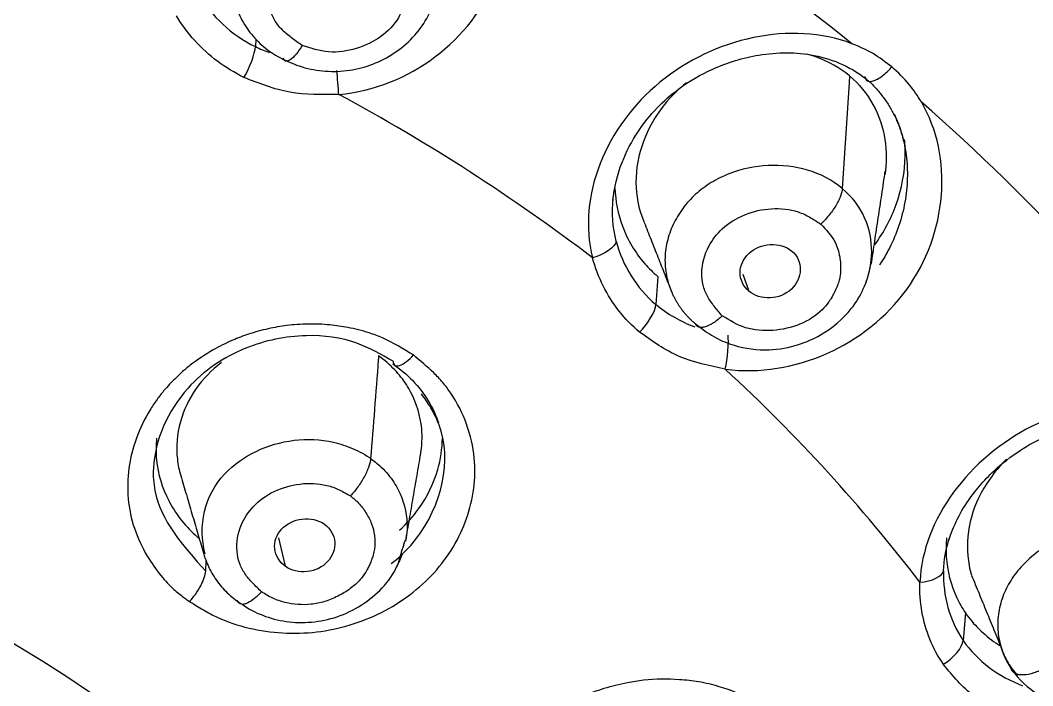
# Model space of a CAD drawing. Extents: x 0 to 1128, y 0 to 827.
# Drawn here: x 473.67 to 488.31, y 541.41 to 551.03 of the extents above; entities that cross this region are included whole.
import ezdxf

# ---------------------------------------------------------------- set-up
doc = ezdxf.new("R2010")
doc.units = 0
doc.header["$LTSCALE"] = 3
doc.header["$MEASUREMENT"] = 0
doc.layers.add('1', color=7, linetype='CONTINUOUS')

msp = doc.modelspace()

# ---------------------------------------------------------------- linework, layer by layer
at = {"layer": '1', "color": 7, "linetype": 'Continuous'}
for p, q in [((477.077, 550.757), (477.072, 550.647)), ((485.662, 550.225), (485.656, 550.124)), ((485.656, 550.124), (485.557, 548.598)), ((482.89, 547.326), (482.863, 546.92)), ((484.119, 547.359), (484.207, 547.114)), ((477.405, 543.546), (477.504, 543.137)), ((476.353, 543.066), (476.362, 543.222)), ((487.339, 542.463), (487.307, 542.063))]:
    msp.add_line(p, q, dxfattribs=at)
for centre, major_axis, start_param, end_param in [((463.091, 532.806), (38.932, 0), 5.765608, 7.853982), ((463.091, 532.736), (38.762, 0), 4.712389, 7.853982), ((463.091, 532.712), (38.555, 0), 4.712389, 7.853982), ((463.091, 532.712), (-37.7, 0), 2.104965, 4.712389), ((463.091, 532.561), (37.4, 0), 0.336028, 1.570796), ((463.091, 532.303), (37.281, 0), 0, 3.141593), ((463.091, 532.107), (-36.953, 0), 3.141593, 4.712389), ((463.091, 530.889), (32.688, 0), 0.807105, 1.025539), ((463.091, 530.174), (28.054, 0), 0.833699, 0.998787), ((463.091, 530.889), (32.688, 0), 0.545306, 0.763739), ((463.091, 530.174), (28.054, 0), 0.5719, 0.736991), ((463.091, 529.512), (-18.228, 0), 3.141593, 4.712389)]:
    msp.add_ellipse(centre, major_axis=major_axis, ratio=0.838671, start_param=start_param, end_param=end_param, dxfattribs=at)
for points, knots in [([(505.085, 543.318), (505.13, 544.385), (505.104, 546.252), (504.784, 548.94), (504.266, 551.337), (503.504, 553.723), (502.577, 555.906), (501.563, 557.825), (500.595, 559.384), (499.657, 560.716), (498.746, 561.876), (497.827, 562.94), (496.91, 563.917), (495.882, 564.927), (494.61, 566.076), (492.927, 567.445), (490.933, 568.868), (488.68, 570.269), (486.229, 571.588), (483.36, 572.892), (480.044, 574.124), (476.276, 575.221), (472.059, 576.091), (467.609, 576.64), (464.574, 576.742), (463.091, 576.731)], [0, 0, 0, 0, 0.057989, 0.102735, 0.150988, 0.195799, 0.243121, 0.283117, 0.315685, 0.343512, 0.371334, 0.394633, 0.418061, 0.441605, 0.46944, 0.506212, 0.551838, 0.591748, 0.636407, 0.685962, 0.740773, 0.800676, 0.865146, 0.934513, 1, 1, 1, 1]), ([(504.86, 540.801), (504.964, 541.546), (505.114, 543.083), (505.136, 545.403), (504.948, 547.72), (504.538, 550.102), (503.845, 552.654), (502.73, 555.491), (501.078, 558.549), (498.766, 561.753), (495.679, 565.008), (491.708, 568.176), (486.81, 571.157), (482.946, 572.675), (480.94, 573.464)], [0, 0, 0, 0, 0.053992, 0.111354, 0.168641, 0.223642, 0.288019, 0.361808, 0.444929, 0.537413, 0.639218, 0.750226, 0.870307, 1, 1, 1, 1]), ([(469.133, 500.187), (474.134, 500.819), (478.991, 502.244), (487.751, 506.485), (491.652, 509.299), (497.959, 515.931), (500.363, 519.746), (503.346, 527.852), (503.922, 532.141), (503.167, 540.6), (501.835, 544.768), (497.447, 552.412), (494.391, 555.884), (486.977, 561.654), (482.62, 563.95), (473.204, 567.049), (468.149, 567.852), (463.091, 567.852)], [0, 0, 0, 0, 0.125, 0.125, 0.25, 0.25, 0.375, 0.375, 0.5, 0.5, 0.625, 0.625, 0.75, 0.75, 0.875, 0.875, 1, 1, 1, 1]), ([(481.313, 564.499), (482.26, 564.078), (484.153, 563.237), (486.831, 561.743), (489.37, 560.089), (491.742, 558.27), (493.936, 556.3), (495.938, 554.191), (497.735, 551.956), (499.317, 549.609), (500.672, 547.165), (501.793, 544.638), (502.673, 542.044), (503.307, 539.4), (503.69, 536.722), (503.819, 534.026), (503.727, 532.018), (503.611, 530.912), (503.587, 530.702)], [0, 0, 0, 0, 0.065645, 0.131286, 0.196924, 0.262559, 0.328196, 0.393835, 0.459473, 0.525111, 0.590749, 0.656388, 0.722029, 0.787671, 0.853315, 0.91896, 0.984607, 1, 1, 1, 1]), ([(478.277, 549.957), (479.301, 550.049), (480.199, 550.743), (480.923, 552.561), (480.724, 553.661), (480.045, 554.328)], [0, 0, 0, 0, 0.5, 0.5, 1, 1, 1, 1]), ([(477.75, 550.664), (477.698, 550.699), (477.595, 550.77), (477.452, 550.888), (477.34, 551.031), (477.245, 551.266), (477.235, 551.568), (477.373, 551.906), (477.628, 552.168), (477.986, 552.337), (478.288, 552.372), (478.482, 552.345), (478.607, 552.313), (478.697, 552.28), (478.757, 552.257)], [0, 0, 0, 0, 0.063643, 0.126094, 0.187936, 0.250867, 0.393803, 0.500687, 0.625167, 0.749838, 0.874914, 0.906043, 0.937167, 1, 1, 1, 1]), ([(478.757, 552.257), (478.858, 552.195), (479.028, 552.09), (479.147, 551.899), (479.203, 551.777), (479.233, 551.682), (479.254, 551.596), (479.257, 551.507), (479.253, 551.412), (479.235, 551.318), (479.216, 551.239), (479.189, 551.162), (479.112, 550.997), (478.898, 550.772), (478.536, 550.604), (478.126, 550.54), (477.875, 550.623), (477.75, 550.664)], [0, 0, 0, 0, 0.117822, 0.197526, 0.233095, 0.261972, 0.304107, 0.327018, 0.357576, 0.406557, 0.428802, 0.443927, 0.492279, 0.617472, 0.745259, 0.873294, 1, 1, 1, 1]), ([(477.509, 550.45), (477.612, 550.398), (477.824, 550.321), (478.17, 550.277), (478.52, 550.308), (478.856, 550.417), (479.16, 550.596), (479.414, 550.835), (479.602, 551.127), (479.671, 551.34), (479.693, 551.452)], [0, 0, 0, 0, 0.125467, 0.249273, 0.373432, 0.498521, 0.623626, 0.749097, 0.87475, 1, 1, 1, 1]), ([(476.79, 551.226), (476.822, 551.135), (476.903, 550.966), (477.078, 550.739), (477.299, 550.553), (477.466, 550.464), (477.556, 550.427)], [0, 0, 0, 0, 0.25367, 0.504628, 0.75332, 1, 1, 1, 1]), ([(485.698, 550.69), (484.821, 551.025), (483.702, 550.775), (482.142, 549.492), (481.72, 548.487), (481.947, 547.595)], [0, 0, 0, 0, 0.5, 0.5, 1, 1, 1, 1]), ([(477.75, 550.664), (477.722, 550.619), (477.661, 550.534), (477.586, 550.461), (477.537, 550.437), (477.499, 550.435), (477.482, 550.458), (477.476, 550.479)], [0, 0, 0, 0, 0.25026, 0.501027, 0.62641, 0.751793, 1, 1, 1, 1]), ([(486.275, 550.354), (486.187, 550.422), (486.01, 550.558), (485.802, 550.646), (485.698, 550.69)], [0, 0, 0, 0, 0.499316, 1, 1, 1, 1]), ([(482.242, 548.422), (482.26, 548.61), (482.34, 548.948), (482.577, 549.403), (482.864, 549.763), (483.225, 550.079), (483.718, 550.364), (484.389, 550.569), (485.045, 550.571), (485.582, 550.401), (485.829, 550.244), (485.948, 550.145)], [0, 0, 0, 0, 0.125695, 0.232409, 0.31906, 0.401654, 0.512212, 0.650026, 0.812918, 0.903201, 1, 1, 1, 1]), ([(485.662, 550.225), (485.523, 550.342), (485.358, 550.433), (485.137, 550.512), (485.09, 550.526), (485.042, 550.538)], [0, 0, 0, 0, 0.792946, 0.792946, 1, 1, 1, 1]), ([(485.886, 550.218), (485.888, 550.19), (485.904, 550.154), (485.96, 550.141), (486.037, 550.157), (486.134, 550.216), (486.221, 550.295), (486.258, 550.335), (486.275, 550.354)], [0, 0, 0, 0, 0.252109, 0.378599, 0.505088, 0.758067, 0.884557, 1, 1, 1, 1]), ([(486.7, 549.849), (486.646, 549.935), (486.527, 550.122), (486.363, 550.272), (486.275, 550.354)], [0, 0, 0, 0, 0.459061, 1, 1, 1, 1]), ([(478.277, 549.957), (478.037, 549.952), (477.557, 549.944), (477.123, 550.116), (476.906, 550.202)], [0, 0, 0, 0, 0.500613, 1, 1, 1, 1]), ([(485.662, 550.225), (485.8, 550.11), (485.915, 549.967), (486.088, 549.655), (486.146, 549.481), (486.199, 549.137), (486.198, 548.964), (486.172, 548.794)], [0, 0, 0, 0, 0.341238, 0.341238, 0.682229, 0.682229, 1, 1, 1, 1]), ([(483.303, 550.125), (483.186, 550.032), (483.079, 549.926), (482.858, 549.649), (482.754, 549.466), (482.612, 549.086), (482.573, 548.882), (482.576, 548.495), (482.613, 548.306), (482.685, 548.125), (482.689, 548.116), (482.692, 548.108)], [0, 0, 0, 0, 0.188972, 0.188972, 0.455742, 0.455742, 0.727479, 0.727479, 0.987483, 0.987483, 1, 1, 1, 1]), ([(483.865, 545.986), (484.865, 545.855), (485.907, 546.335), (487.075, 547.944), (487.169, 549.055), (486.701, 549.849)], [0, 0, 0, 0, 0.5, 0.5, 1, 1, 1, 1]), ([(486.307, 549.674), (486.348, 549.589), (486.423, 549.399), (486.491, 549.084), (486.507, 548.742), (486.471, 548.398), (486.384, 548.059), (486.257, 547.753), (486.148, 547.57), (486.095, 547.491)], [0, 0, 0, 0, 0.128883, 0.278836, 0.428788, 0.578741, 0.728694, 0.878646, 1, 1, 1, 1]), ([(486.027, 547.785), (486.158, 547.962), (486.263, 548.16), (486.418, 548.592), (486.463, 548.834), (486.469, 549.149), (486.466, 549.227), (486.459, 549.304)], [0, 0, 0, 0, 0.401926, 0.401926, 0.852428, 0.852428, 1, 1, 1, 1]), ([(485.557, 548.598), (485.411, 548.721), (485.068, 548.896), (484.484, 548.96), (484.002, 548.858), (483.658, 548.689), (483.43, 548.519), (483.243, 548.312), (483.104, 548.078), (483.016, 547.827), (482.984, 547.565), (483.011, 547.322), (483.059, 547.174), (483.087, 547.11)], [0, 0, 0, 0, 0.144904, 0.289808, 0.434712, 0.507164, 0.579616, 0.652068, 0.72452, 0.796971, 0.869423, 0.941875, 1, 1, 1, 1]), ([(482.271, 548.603), (482.277, 548.415), (482.314, 548.228), (482.451, 547.857), (482.562, 547.67), (482.76, 547.444), (482.822, 547.383), (482.89, 547.326)], [0, 0, 0, 0, 0.385388, 0.385388, 0.824254, 0.824254, 1, 1, 1, 1]), ([(485.557, 548.598), (485.555, 548.568), (485.543, 548.511), (485.504, 548.421), (485.451, 548.323), (485.362, 548.2), (485.284, 548.116), (485.246, 548.081)], [0, 0, 0, 0, 0.248207, 0.37359, 0.498973, 0.74974, 1, 1, 1, 1]), ([(485.903, 547.249), (485.954, 547.386), (486.045, 547.872), (485.85, 548.353), (485.557, 548.598)], [0, 0, 0, 0, 0.296115, 1, 1, 1, 1]), ([(483.822, 546.756), (483.783, 546.802), (483.704, 546.893), (483.602, 547.038), (483.537, 547.2), (483.513, 547.448), (483.591, 547.743), (483.82, 548.04), (484.14, 548.239), (484.532, 548.326), (484.831, 548.294), (485.008, 548.226), (485.118, 548.168), (485.195, 548.116), (485.246, 548.081)], [0, 0, 0, 0, 0.063643, 0.126094, 0.187936, 0.250867, 0.393803, 0.500687, 0.625167, 0.749838, 0.874914, 0.906043, 0.937167, 1, 1, 1, 1]), ([(485.246, 548.081), (485.325, 547.999), (485.457, 547.861), (485.516, 547.651), (485.534, 547.52), (485.535, 547.421), (485.53, 547.334), (485.507, 547.247), (485.476, 547.156), (485.432, 547.068), (485.39, 546.996), (485.342, 546.927), (485.221, 546.785), (484.952, 546.613), (484.557, 546.528), (484.146, 546.556), (483.93, 546.689), (483.822, 546.756)], [0, 0, 0, 0, 0.117822, 0.197526, 0.233095, 0.261972, 0.304107, 0.327018, 0.357576, 0.406557, 0.428802, 0.443927, 0.492279, 0.617472, 0.745259, 0.873294, 1, 1, 1, 1]), ([(483.486, 546.606), (483.562, 546.541), (483.719, 546.434), (484.057, 546.295), (484.473, 546.242), (484.905, 546.319), (485.324, 546.503), (485.654, 546.78), (485.881, 547.15), (485.947, 547.373), (485.968, 547.497)], [0, 0, 0, 0, 0.09842, 0.189054, 0.349794, 0.484825, 0.593368, 0.778215, 0.883683, 1, 1, 1, 1]), ([(483.822, 546.756), (483.783, 546.719), (483.697, 546.65), (483.59, 546.597), (483.521, 546.586), (483.466, 546.595), (483.443, 546.621), (483.435, 546.644)], [0, 0, 0, 0, 0.25026, 0.501027, 0.62641, 0.751793, 1, 1, 1, 1]), ([(479.356, 546.191), (479.21, 546.279), (479.036, 546.384), (478.814, 546.478), (478.649, 546.533), (478.428, 546.588), (478.134, 546.632), (477.888, 546.641), (477.68, 546.632), (477.486, 546.614), (477.248, 546.572), (476.986, 546.5), (476.716, 546.398), (476.43, 546.254), (476.186, 546.091), (476.009, 545.945), (475.922, 545.861), (475.865, 545.804), (475.812, 545.749), (475.74, 545.667), (475.662, 545.565), (475.597, 545.472), (475.479, 545.291), (475.27, 544.854), (475.185, 544.254), (475.307, 543.681), (475.481, 543.308), (475.684, 543.017), (475.869, 542.819), (476.003, 542.708), (476.082, 542.654), (476.11, 542.635), (476.12, 542.628)], [0, 0, 0, 0, 0.068284, 0.081524, 0.095192, 0.13622, 0.169691, 0.209383, 0.229857, 0.248942, 0.283521, 0.321245, 0.351911, 0.393544, 0.44381, 0.465263, 0.483501, 0.491904, 0.497407, 0.513912, 0.535565, 0.548892, 0.560372, 0.623405, 0.748906, 0.81167, 0.874582, 0.923776, 0.961037, 0.986614, 0.99489, 1, 1, 1, 1]), ([(479.062, 546.101), (478.893, 546.198), (478.517, 546.413), (477.76, 546.516), (476.862, 546.328), (475.949, 545.711), (475.617, 544.957), (475.596, 544.554)], [0, 0, 0, 0, 0.132199, 0.294191, 0.486883, 0.710585, 1, 1, 1, 1]), ([(483.865, 545.986), (483.636, 546.034), (483.176, 546.129), (482.811, 546.389), (482.628, 546.519)], [0, 0, 0, 0, 0.499671, 1, 1, 1, 1]), ([(476.12, 542.628), (476.186, 542.587), (476.285, 542.525), (476.421, 542.449), (476.631, 542.344), (477.128, 542.182), (477.798, 542.139), (478.445, 542.276), (478.902, 542.458), (479.314, 542.715), (479.785, 543.14), (480.185, 543.812), (480.287, 544.582), (480.144, 545.194), (479.964, 545.555), (479.786, 545.794), (479.607, 545.98), (479.456, 546.106), (479.356, 546.191)], [0, 0, 0, 0, 0.0313, 0.046903, 0.062484, 0.124958, 0.249836, 0.312285, 0.374738, 0.437192, 0.499653, 0.624609, 0.749555, 0.821232, 0.892846, 0.919558, 0.946242, 1, 1, 1, 1]), ([(479.458, 544.74), (479.482, 544.869), (479.488, 545.001), (479.459, 545.308), (479.405, 545.485), (479.281, 545.725), (479.232, 545.801), (479.149, 545.908), (479.119, 545.942), (479.018, 546.048), (478.939, 546.116), (478.854, 546.176), (478.854, 546.176), (478.854, 546.177)], [0, 0, 0, 0, 0.239932, 0.239932, 0.5756, 0.5756, 0.737751, 0.737751, 0.818399, 0.818399, 0.999579, 0.999579, 1, 1, 1, 1]), ([(479.062, 546.101), (479.064, 546.076), (479.076, 546.044), (479.115, 546.03), (479.168, 546.037), (479.255, 546.088), (479.325, 546.156), (479.356, 546.191)], [0, 0, 0, 0, 0.250934, 0.376402, 0.501869, 0.752803, 1, 1, 1, 1]), ([(476.579, 546.081), (476.438, 545.973), (476.314, 545.846), (476.112, 545.557), (476.034, 545.392), (475.938, 545.047), (475.922, 544.862), (475.952, 544.605), (475.968, 544.527), (475.991, 544.451)], [0, 0, 0, 0, 0.272345, 0.272345, 0.562625, 0.562625, 0.86637, 0.86637, 1, 1, 1, 1]), ([(479.058, 546.063), (479.165, 545.99), (479.357, 545.829), (479.581, 545.536), (479.682, 545.321), (479.72, 545.208)], [0, 0, 0, 0, 0.336694, 0.672623, 1, 1, 1, 1]), ([(491.039, 545.108), (490.312, 545.62), (489.208, 545.616), (487.398, 544.705), (486.72, 543.821), (486.681, 542.908)], [0, 0, 0, 0, 0.5, 0.5, 1, 1, 1, 1]), ([(479.758, 545.088), (479.758, 545.089), (479.723, 545.209), (479.671, 545.321), (479.608, 545.428)], [0, 0, 0, 0, 0.00895, 1, 1, 1, 1]), ([(487.07, 543.418), (487.131, 543.643), (487.304, 544.026), (487.704, 544.494), (488.107, 544.812), (488.543, 545.048), (489.08, 545.218), (489.756, 545.273), (490.359, 545.136), (490.806, 544.858), (490.99, 544.655), (491.073, 544.535)], [0, 0, 0, 0, 0.145259, 0.263283, 0.352707, 0.431639, 0.536966, 0.668048, 0.822712, 0.908311, 1, 1, 1, 1]), ([(479.037, 543.176), (479.139, 543.255), (479.679, 543.757), (479.912, 544.558), (479.758, 545.088)], [0, 0, 0, 0, 0.17439, 1, 1, 1, 1]), ([(475.643, 544.99), (475.632, 544.884), (475.632, 544.777), (475.662, 544.47), (475.723, 544.269), (475.912, 543.904), (476.043, 543.734), (476.218, 543.575), (476.236, 543.559), (476.254, 543.544)], [0, 0, 0, 0, 0.197222, 0.197222, 0.578305, 0.578305, 0.958671, 0.958671, 1, 1, 1, 1]), ([(476.346, 543.319), (476.239, 543.715), (476.33, 544.158), (476.881, 544.738), (477.252, 544.912), (477.82, 544.98), (478.011, 544.971), (478.297, 544.907), (478.44, 544.862), (478.578, 544.793), (478.658, 544.749), (478.725, 544.704), (478.738, 544.696)], [0, 0, 0, 0, 0.375707, 0.375707, 0.687853, 0.687853, 0.843927, 0.843927, 0.921963, 0.960982, 0.960982, 1, 1, 1, 1]), ([(479.155, 543.658), (479.259, 543.753), (479.353, 543.857), (479.557, 544.142), (479.651, 544.336), (479.751, 544.684), (479.774, 544.838), (479.776, 544.99)], [0, 0, 0, 0, 0.26669, 0.26669, 0.686708, 0.686708, 1, 1, 1, 1]), ([(478.738, 544.696), (478.735, 544.664), (478.723, 544.606), (478.686, 544.511), (478.636, 544.409), (478.554, 544.279), (478.481, 544.191), (478.447, 544.154)], [0, 0, 0, 0, 0.248345, 0.373709, 0.499073, 0.749802, 1, 1, 1, 1]), ([(478.738, 544.696), (478.726, 544.704), (478.805, 544.646), (478.873, 544.587), (478.909, 544.553), (479.01, 544.446), (479.062, 544.373), (479.193, 544.147), (479.246, 543.985), (479.27, 543.717), (479.265, 543.614), (479.247, 543.512)], [0, 0, 0, 0, 0.095698, 0.095698, 0.191396, 0.191396, 0.382793, 0.382793, 0.765586, 0.765586, 1, 1, 1, 1]), ([(487.933, 544.685), (487.843, 544.596), (487.762, 544.499), (487.571, 544.228), (487.478, 544.039), (487.373, 543.663), (487.356, 543.472), (487.381, 543.193), (487.399, 543.098), (487.426, 543.007)], [0, 0, 0, 0, 0.193941, 0.193941, 0.521889, 0.521889, 0.835678, 0.835678, 1, 1, 1, 1]), ([(475.596, 544.554), (475.591, 544.443), (475.626, 543.882), (476.028, 543.43), (476.353, 543.066)], [0, 0, 0, 0, 0.193346, 1, 1, 1, 1]), ([(477.161, 542.767), (477.117, 542.809), (477.03, 542.893), (476.914, 543.028), (476.834, 543.183), (476.786, 543.424), (476.835, 543.717), (477.034, 544.023), (477.333, 544.238), (477.714, 544.347), (478.014, 544.335), (478.197, 544.28), (478.312, 544.23), (478.393, 544.184), (478.447, 544.154)], [0, 0, 0, 0, 0.063636, 0.126088, 0.187939, 0.250872, 0.393805, 0.500693, 0.625165, 0.749832, 0.874912, 0.906038, 0.937161, 1, 1, 1, 1]), ([(478.447, 544.154), (478.488, 544.12), (478.574, 544.049), (478.676, 543.911), (478.757, 543.754), (478.792, 543.614), (478.801, 543.507), (478.801, 543.435), (478.789, 543.36), (478.771, 543.286), (478.746, 543.213), (478.718, 543.15), (478.693, 543.096), (478.652, 543.027), (478.58, 542.928), (478.445, 542.807), (478.268, 542.701), (478.076, 542.623), (477.818, 542.568), (477.557, 542.591), (477.319, 542.669), (477.214, 542.734), (477.161, 542.767)], [0, 0, 0, 0, 0.054279, 0.115798, 0.180488, 0.244899, 0.27327, 0.297886, 0.323668, 0.355587, 0.379723, 0.406202, 0.428739, 0.443022, 0.489863, 0.555193, 0.62383, 0.691696, 0.754495, 0.875032, 0.937133, 1, 1, 1, 1]), ([(488.037, 540.938), (488.945, 540.596), (490.06, 540.838), (491.592, 542.149), (491.973, 543.208), (491.747, 544.078)], [0, 0, 0, 0, 0.5, 0.5, 1, 1, 1, 1]), ([(490.606, 543.08), (490.503, 543.23), (490.228, 543.473), (489.689, 543.661), (489.199, 543.666), (488.821, 543.577), (488.554, 543.462), (488.315, 543.302), (488.113, 543.106), (487.955, 542.882), (487.848, 542.635), (487.799, 542.377), (487.812, 542.036), (487.907, 541.793), (488.007, 541.647)], [0, 0, 0, 0, 0.125, 0.25, 0.375, 0.4375, 0.5, 0.5625, 0.625, 0.6875, 0.75, 0.8125, 0.875, 1, 1, 1, 1]), ([(487.066, 543.55), (487.058, 543.459), (487.056, 543.368), (487.075, 543.071), (487.127, 542.866), (487.25, 542.605), (487.292, 542.532), (487.339, 542.463)], [0, 0, 0, 0, 0.235222, 0.235222, 0.781315, 0.781315, 1, 1, 1, 1]), ([(476.316, 543.345), (476.337, 543.267), (476.392, 543.117), (476.518, 542.909), (476.681, 542.728), (476.809, 542.631), (476.879, 542.587)], [0, 0, 0, 0, 0.252464, 0.503486, 0.752822, 1, 1, 1, 1]), ([(476.879, 542.587), (476.972, 542.522), (477.172, 542.416), (477.517, 542.326), (477.887, 542.316), (478.261, 542.395), (478.615, 542.563), (478.917, 542.815), (479.108, 543.077), (479.162, 543.252), (479.174, 543.307)], [0, 0, 0, 0, 0.125369, 0.252058, 0.382229, 0.516205, 0.65319, 0.793753, 0.937089, 1, 1, 1, 1]), ([(476.12, 542.628), (476.148, 542.658), (476.206, 542.728), (476.272, 542.834), (476.312, 542.917), (476.342, 542.994), (476.351, 543.041), (476.353, 543.066)], [0, 0, 0, 0, 0.247197, 0.498131, 0.623598, 0.749066, 1, 1, 1, 1]), ([(477.161, 542.767), (477.124, 542.727), (477.045, 542.653), (476.948, 542.596), (476.887, 542.584), (476.839, 542.594), (476.82, 542.622), (476.814, 542.647)], [0, 0, 0, 0, 0.250198, 0.500927, 0.626291, 0.751655, 1, 1, 1, 1]), ([(487.339, 542.463), (487.454, 542.296), (487.605, 542.148), (487.796, 542.016), (487.815, 542.004), (487.835, 541.991)], [0, 0, 0, 0, 0.902269, 0.902269, 1, 1, 1, 1]), ([(488.007, 541.647), (488.107, 541.501), (488.307, 541.316), (488.642, 541.153), (488.921, 541.076), (489.215, 541.051), (489.51, 541.076), (489.797, 541.15), (490.064, 541.269), (490.299, 541.431), (490.558, 541.693), (490.722, 541.992), (490.776, 542.227), (490.786, 542.295)], [0, 0, 0, 0, 0.156171, 0.234256, 0.312341, 0.390427, 0.468512, 0.546598, 0.624683, 0.702768, 0.780854, 0.937024, 1, 1, 1, 1]), ([(488.037, 540.938), (487.833, 541.034), (487.426, 541.225), (487.155, 541.555), (487.019, 541.72)], [0, 0, 0, 0, 0.50061, 1, 1, 1, 1]), ([(488.482, 541.664), (488.433, 541.637), (488.328, 541.588), (488.198, 541.562), (488.113, 541.568), (488.045, 541.59), (488.017, 541.622), (488.007, 541.647)], [0, 0, 0, 0, 0.25026, 0.501027, 0.62641, 0.751793, 1, 1, 1, 1]), ([(485.005, 540.545), (484.905, 540.67), (484.765, 540.845), (484.512, 541.052), (484.22, 541.234), (483.862, 541.382), (483.492, 541.471), (483.127, 541.51), (482.779, 541.508), (482.414, 541.449), (482.01, 541.352), (481.548, 541.15), (481.025, 540.763), (480.668, 540.341), (480.429, 539.884), (480.335, 539.541), (480.306, 539.242), (480.318, 538.967), (480.372, 538.654), (480.475, 538.372), (480.588, 538.185), (480.63, 538.127), (480.645, 538.105)], [0, 0, 0, 0, 0.06832, 0.095322, 0.136156, 0.209029, 0.248804, 0.284885, 0.350817, 0.380771, 0.425103, 0.508456, 0.57065, 0.677976, 0.727911, 0.784991, 0.829603, 0.858183, 0.905705, 0.969139, 0.988794, 1, 1, 1, 1])]:
    msp.add_open_spline(points, degree=3, knots=knots, dxfattribs=at)
for points, degree in [([(476.249, 551.406), (476.438, 551.085), (476.725, 550.817), (477.072, 550.647)], 3), ([(476.906, 550.202), (476.771, 550.268), (476.519, 550.421), (476.183, 550.725), (476.007, 550.964), (475.929, 551.094)], 3), ([(476.906, 550.202), (476.988, 550.337), (477.068, 550.55), (477.072, 550.647)], 3), ([(477.072, 550.647), (477.138, 550.615), (477.206, 550.587), (477.275, 550.563)], 3), ([(478.277, 549.957), (478.272, 550.057), (478.26, 550.192), (478.248, 550.301)], 3), ([(485.924, 550.165), (486.428, 549.706), (486.492, 548.979)], 2), ([(485.977, 547.499), (486.18, 548.848)], 1), ([(482.29, 547.834), (482.237, 548.035), (482.224, 548.244), (482.245, 548.452)], 3), ([(482.693, 548.106), (483.09, 547.105)], 1), ([(482.29, 547.834), (482.277, 547.754), (482.111, 547.638), (481.947, 547.595)], 3), ([(482.29, 547.834), (482.381, 547.482), (482.58, 547.16), (482.863, 546.92)], 3), ([(484.207, 547.114), (484.127, 547.182), (484.033, 547.378), (484.173, 547.685), (484.515, 547.827), (484.748, 547.761), (484.829, 547.693)], 3), ([(482.628, 546.519), (482.518, 546.613), (482.321, 546.815), (482.087, 547.183), (481.986, 547.452), (481.947, 547.595)], 3), ([(484.829, 547.693), (484.909, 547.625), (484.997, 547.423), (484.854, 547.114), (484.515, 546.974), (484.288, 547.047), (484.207, 547.114)], 3), ([(483.078, 547.131), (483.216, 546.788), (483.525, 546.573)], 2), ([(482.628, 546.519), (482.745, 546.632), (482.857, 546.824), (482.863, 546.92)], 3), ([(482.863, 546.92), (483.029, 546.783), (483.22, 546.674), (483.426, 546.596)], 3), ([(483.865, 545.986), (483.9, 546.137), (483.92, 546.375), (483.906, 546.477)], 3), ([(478.849, 546.119), (478.812, 545.645), (478.775, 545.17), (478.738, 544.696)], 3), ([(478.854, 546.176), (478.852, 546.157), (478.851, 546.138), (478.849, 546.119)], 3), ([(479.608, 545.428), (479.566, 545.498), (479.52, 545.565), (479.471, 545.631)], 3), ([(479.245, 543.5), (479.463, 544.765)], 1), ([(475.992, 544.448), (476.316, 543.345)], 1), ([(477.504, 543.137), (477.417, 543.198), (477.304, 543.386), (477.414, 543.697), (477.742, 543.859), (477.982, 543.808), (478.069, 543.746)], 3), ([(478.069, 543.746), (478.156, 543.685), (478.264, 543.491), (478.152, 543.178), (477.826, 543.019), (477.591, 543.076), (477.504, 543.137)], 3), ([(479.174, 543.307), (479.241, 543.52)], 1), ([(487.023, 543.072), (487.028, 543.224), (487.054, 543.376), (487.099, 543.524)], 3), ([(479.193, 543.312), (479.17, 543.247), (479.141, 543.183), (479.107, 543.122)], 3), ([(486.681, 542.908), (486.849, 542.915), (487.014, 542.994), (487.023, 543.072)], 3), ([(487.023, 543.072), (487.01, 542.711), (487.107, 542.356), (487.307, 542.063)], 3), ([(487.019, 541.72), (486.941, 541.835), (486.812, 542.074), (486.695, 542.48), (486.676, 542.762), (486.681, 542.908)], 3), ([(487.427, 543.005), (487.859, 541.954)], 1), ([(487.019, 541.72), (487.162, 541.804), (487.3, 541.969), (487.307, 542.063)], 3), ([(487.307, 542.063), (487.511, 541.769), (487.814, 541.542), (488.166, 541.411)], 3), ([(487.851, 541.974), (487.924, 541.74), (488.093, 541.56)], 2), ([(488.007, 541.647), (487.998, 541.667), (487.99, 541.688), (487.982, 541.708)], 3)]:
    msp.add_open_spline(points, degree=degree, dxfattribs=at)

doc.saveas('drawing.dxf')
